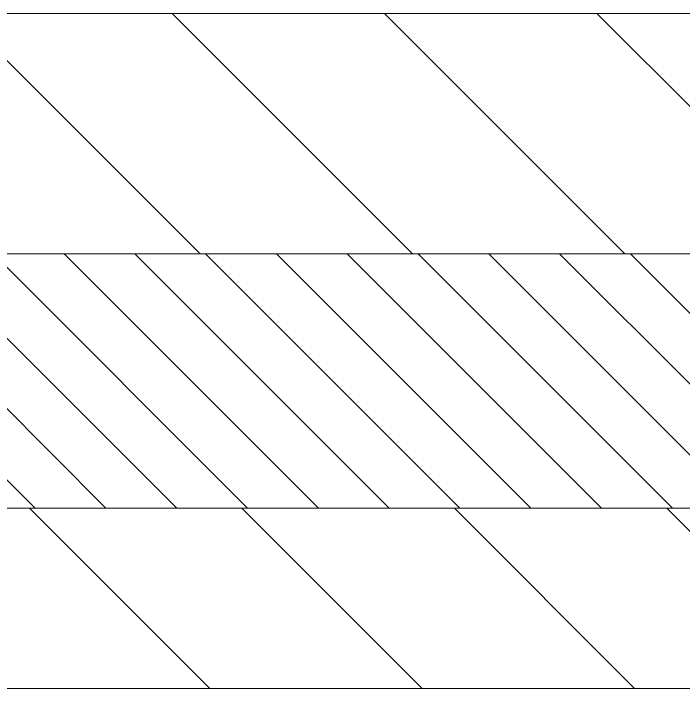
# Model space of a CAD drawing. Extents: x 174420 to 213214, y -41877 to -13498.
# Drawn here: x 183504.5 to 183705.2, y -25828.5 to -25626.3 of the extents above; entities that cross this region are included whole.
import ezdxf

# ---------------------------------------------------------------- set-up
doc = ezdxf.new("R2010")
doc.units = 0
doc.header["$LTSCALE"] = 500
doc.header["$MEASUREMENT"] = 0
doc.layers.get('0').update_dxf_attribs({"linetype": 'CONTINUOUS', "lineweight": 9})
doc.layers.add('COTAS', color=2, linetype='CONTINUOUS', lineweight=9)
doc.layers.add('FIBRA', color=3, linetype='CONTINUOUS', lineweight=20)

# ---------------------------------------------------------------- blocks, each defined once
blk = doc.blocks.new('*X7')
at = {"color": 0}
for p, q in [((-1031.98, 2941.16), (-1091.98, 3001.16)), ((-978.94, 2941.16), (-1038.94, 3001.16)), ((-925.91, 2941.16), (-985.91, 3001.16)), ((-872.88, 2941.16), (-932.88, 3001.16)), ((-1029.54, 2832.66), (-1074.54, 2877.66)), ((-976.51, 2832.66), (-1021.51, 2877.66)), ((-923.48, 2832.66), (-968.48, 2877.66)), ((-870.44, 2832.66), (-915.44, 2877.66))]:
    blk.add_line(p, q, dxfattribs=at)

msp = doc.modelspace()

# ---------------------------------------------------------------- hatches: boundary and pattern name
at = {"layer": 'COTAS', "linetype": 'Continuous', "lineweight": 9}
h = msp.add_hatch(dxfattribs=at)
h.set_pattern_fill('ANSI31', color=256, scale=120, angle=90, style=0)
h.set_pattern_definition([(135, (196911.042, -11215.565), (-10.606602, -10.606602), [])])
h.paths.add_polyline_path([(183111.79, -25698.29), (183111.79, -25774.49), (183721.39, -25774.49), (183721.39, -25698.29)])

# ---------------------------------------------------------------- linework, layer by layer
at = {"lineweight": 9}
for p, q in [((183033.72, -25626.29), (184189.01, -25626.29)), ((183033.72, -25698.29), (184143.68, -25698.29)), ((183033.72, -25774.49), (184095.7, -25774.49))]:
    msp.add_line(p, q, dxfattribs=at)
at = {"layer": 'FIBRA', "lineweight": 9}
msp.add_line((183033.72, -25828.49), (184061.7, -25828.49), dxfattribs=at)

# ---------------------------------------------------------------- block references
at = {"layer": 'COTAS', "lineweight": 9, "xscale": 1.2, "yscale": 1.2, "zscale": 1.2}
msp.add_blockref('*X7', (184798.76, -29227.69), dxfattribs=at)

doc.saveas('drawing.dxf')
